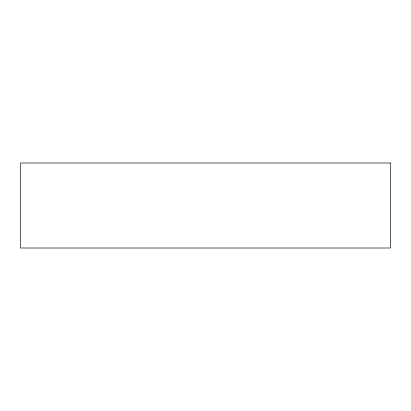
<?xml version="1.0" encoding="UTF-8"?>
<svg xmlns="http://www.w3.org/2000/svg" width="411" height="411" viewBox="0 0 411 411"><rect width="100%" height="100%" fill="white"/><g stroke="black" fill="none" stroke-linecap="round" stroke-linejoin="round"><path stroke-width="0.62" d="M390.45 162.997L20.55 162.997L20.55 248.003L390.45 248.003L390.45 162.997"/></g></svg>
